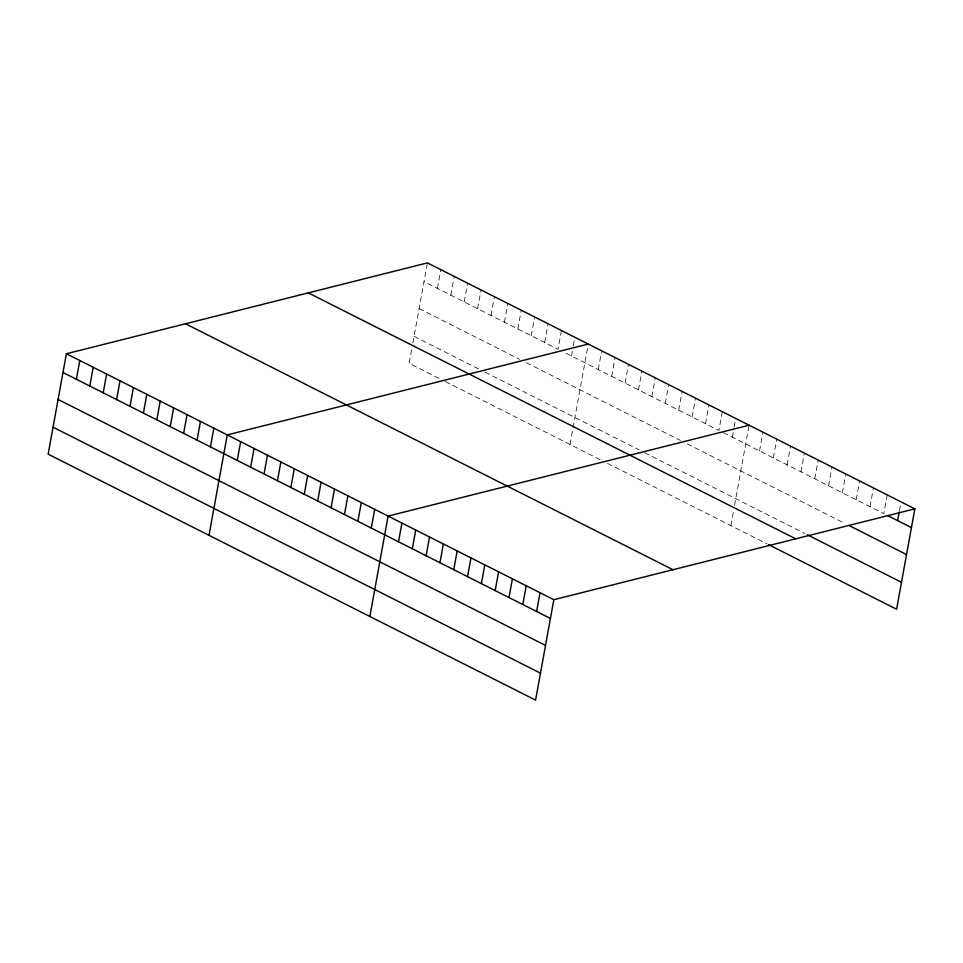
<?xml version="1.0" encoding="UTF-8"?>
<svg xmlns="http://www.w3.org/2000/svg" width="963" height="963" viewBox="0 0 963 963"><rect width="100%" height="100%" fill="white"/><g stroke="black" fill="none" stroke-linecap="round" stroke-linejoin="round"><path stroke-width="0.72" stroke-dasharray="4.82 3.61" d="M411.61 349.822L409.167 363.292L439.995 378.844M412.838 343.081L427.416 262.887M437.407 288.394L440.813 269.652M450.816 295.16L454.223 276.417M464.214 301.925L467.621 283.182M477.624 308.69L481.031 289.947M491.022 315.455L494.428 296.712M504.431 322.22L507.838 303.465M517.841 328.985L521.248 310.23M531.239 335.738L534.646 316.996M544.649 342.503L548.055 323.761M561.453 330.526L558.046 349.268L424.009 281.629M571.456 356.033L573.021 347.378M573.286 345.946L574.863 337.291M570.024 444.461L588.261 344.056M598.264 369.563L601.67 350.821M611.674 376.328L615.08 357.574M625.071 383.093L628.478 364.339M638.481 389.859L641.888 371.104M651.879 396.612L655.285 377.869M665.289 403.377L668.695 384.634M678.686 410.142L682.093 391.399M692.096 416.907L695.503 398.164M705.494 423.672L708.912 404.929M722.31 411.695L718.904 430.437L564.751 352.651M732.313 437.202L733.878 428.547M734.143 427.103L735.72 418.448M730.869 525.617L733.325 512.147M734.552 505.406L749.118 425.213M759.53 450.937L762.937 432.182M773.337 457.894L776.744 439.152M787.144 464.864L790.551 446.122M800.951 471.834L804.358 453.091M814.77 478.804L818.177 460.061M828.577 485.773L831.984 467.031M842.384 492.743L845.791 474.001M856.203 499.713L859.61 480.97M870.01 506.682L873.417 487.928M887.224 494.898L883.817 513.652L721.588 431.785M899.466 510.522L900.513 504.756M419.11 308.581L519.635 359.307M526.34 362.69L680.492 440.476M687.197 443.859L845.02 523.487M414.066 336.34L479.743 369.491M485.099 372.187L639.263 449.974M644.62 452.682L804.827 533.514M445.351 381.553L600.852 460.013M607.557 463.396L767.282 543.987"/><path stroke-width="1.44" d="M914.85 508.837L427.416 262.887L66.399 353.758L48.15 454.163L535.584 700.113L553.833 599.708L914.85 508.837L896.601 609.242L768.534 544.625M76.39 379.266L79.797 360.523M89.8 386.031L93.206 367.288M103.21 392.796L106.616 374.053M116.607 399.561L120.014 380.806M130.017 406.326L133.424 387.571M143.415 413.079L146.821 394.336M156.825 419.844L160.231 401.102M170.222 426.609L173.629 407.867M183.632 433.374L187.039 414.632M197.03 440.139L200.448 421.397M210.44 446.904L213.846 428.162M209.007 535.32L227.256 434.915L588.261 344.056M237.247 460.434L240.654 441.68M250.657 467.199L254.063 448.445M264.055 473.952L267.461 455.21M277.464 480.718L280.871 461.975M290.862 487.483L294.269 468.74M304.272 494.248L307.679 475.505M317.682 501.013L321.088 482.27M331.079 507.778L334.486 489.035M344.489 514.543L347.896 495.789M357.887 521.308L361.294 502.554M371.297 528.061L374.703 509.319M369.864 616.489L388.101 516.084L749.118 425.213M398.513 541.796L401.92 523.053M412.32 548.766L415.727 530.023M426.128 555.735L429.534 536.993M439.947 562.705L443.353 543.963M453.754 569.675L457.16 550.932M467.561 576.644L470.967 557.902M481.38 583.614L484.786 564.86M495.187 590.584L498.593 571.829M508.994 597.554L512.4 578.799M522.813 604.511L526.219 585.769M536.62 611.481L540.026 592.739M897.636 520.622L899.201 511.967M887.585 515.554L911.443 527.592M848.788 525.389L906.544 554.532M807.331 534.778L901.5 582.302M308.28 292.872L795.715 538.823M185.534 323.773L672.968 569.723M66.399 353.758L553.833 599.708M62.992 372.5L550.427 618.451M58.093 399.452L545.527 645.403M53.049 427.211L540.484 673.161"/></g></svg>
